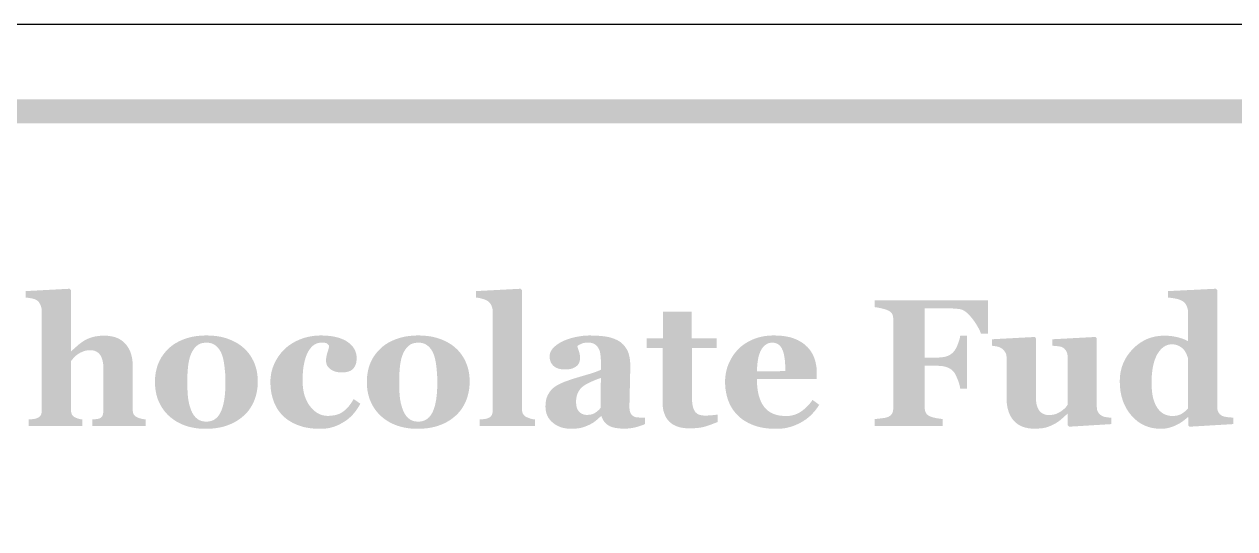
# Model space of a CAD drawing. Header units: millimetres. Extents: x 6 to 297, y 55 to 451.
# Drawn here: x 156.75 to 176.76, y 373.9 to 382.24 of the extents above; entities that cross this region are included whole.
import ezdxf

# ---------------------------------------------------------------- set-up
doc = ezdxf.new("R2010")
doc.units = ezdxf.units.MM
doc.layers.add('CUT', color=1, linetype='Continuous')
doc.layers.add('RASTER', color=7, linetype='Continuous')

msp = doc.modelspace()

# ---------------------------------------------------------------- hatches: boundary and pattern name
at = {"layer": 'RASTER'}
h = msp.add_hatch(color=7, dxfattribs=at)
h.paths.add_polyline_path([(141.2, 378.8), (141.234, 379.316), (141.337, 379.763), (141.509, 380.141), (141.75, 380.45), (142.059, 380.691), (142.438, 380.862), (142.884, 380.966), (143.4, 381), (200.6, 381), (201.116, 380.966), (201.563, 380.862), (201.941, 380.691), (202.25, 380.45), (202.491, 380.141), (202.663, 379.763), (202.766, 379.316), (202.8, 378.8), (202.8, 365.6), (202.766, 365.084), (202.663, 364.638), (202.491, 364.259), (202.25, 363.95), (201.941, 363.709), (201.563, 363.538), (201.116, 363.434), (200.6, 363.4), (143.4, 363.4), (142.884, 363.434), (142.438, 363.538), (142.059, 363.709), (141.75, 363.95), (141.509, 364.259), (141.337, 364.638), (141.234, 365.084), (141.2, 365.6)])
h.paths.add_polyline_path([(141.6, 378.8), (141.6, 365.6), (141.628, 365.178), (141.712, 364.813), (141.853, 364.503), (142.05, 364.25), (142.303, 364.053), (142.613, 363.912), (142.978, 363.828), (143.4, 363.8), (200.6, 363.8), (201.022, 363.828), (201.388, 363.912), (201.697, 364.053), (201.95, 364.25), (202.147, 364.503), (202.288, 364.813), (202.372, 365.178), (202.4, 365.6), (202.4, 378.8), (202.372, 379.222), (202.288, 379.588), (202.147, 379.897), (201.95, 380.15), (201.697, 380.347), (201.388, 380.488), (201.022, 380.572), (200.6, 380.6), (143.4, 380.6), (142.978, 380.572), (142.613, 380.488), (142.303, 380.347), (142.05, 380.15), (141.853, 379.897), (141.712, 379.588), (141.628, 379.222), (141.6, 378.8)], flags=0)
for points in [[(158.76, 375.6), (157.878, 375.6), (157.878, 375.707), (157.886, 375.708), (157.893, 375.708), (157.902, 375.709), (157.91, 375.71), (157.919, 375.711), (157.928, 375.712), (157.937, 375.713), (157.947, 375.714), (157.957, 375.715), (157.966, 375.717), (157.974, 375.718), (157.981, 375.72), (157.988, 375.722), (157.995, 375.724), (158.001, 375.726), (158.006, 375.729), (158.013, 375.733), (158.02, 375.738), (158.026, 375.743), (158.032, 375.749), (158.037, 375.755), (158.041, 375.761), (158.045, 375.768), (158.049, 375.776), (158.052, 375.784), (158.054, 375.793), (158.056, 375.803), (158.058, 375.814), (158.06, 375.826), (158.061, 375.838), (158.061, 375.852), (158.061, 375.867), (158.061, 376.552), (158.06, 376.589), (158.058, 376.623), (158.053, 376.655), (158.047, 376.684), (158.039, 376.711), (158.03, 376.736), (158.018, 376.758), (158.005, 376.778), (157.99, 376.795), (157.974, 376.81), (157.956, 376.823), (157.937, 376.834), (157.916, 376.842), (157.894, 376.848), (157.87, 376.851), (157.844, 376.852), (157.83, 376.852), (157.816, 376.851), (157.802, 376.85), (157.788, 376.848), (157.774, 376.846), (157.761, 376.843), (157.748, 376.839), (157.735, 376.835), (157.723, 376.83), (157.71, 376.825), (157.698, 376.819), (157.685, 376.813), (157.673, 376.807), (157.661, 376.799), (157.649, 376.792), (157.636, 376.784), (157.626, 376.776), (157.616, 376.769), (157.607, 376.761), (157.598, 376.754), (157.59, 376.746), (157.582, 376.739), (157.575, 376.731), (157.568, 376.724), (157.562, 376.716), (157.556, 376.709), (157.55, 376.701), (157.545, 376.695), (157.539, 376.688), (157.534, 376.682), (157.53, 376.675), (157.525, 376.669), (157.525, 375.883), (157.525, 375.87), (157.526, 375.857), (157.527, 375.845), (157.528, 375.834), (157.53, 375.824), (157.533, 375.814), (157.535, 375.805), (157.538, 375.797), (157.542, 375.789), (157.546, 375.782), (157.552, 375.775), (157.557, 375.768), (157.564, 375.762), (157.571, 375.756), (157.579, 375.75), (157.588, 375.745), (157.594, 375.742), (157.6, 375.739), (157.607, 375.736), (157.614, 375.733), (157.621, 375.73), (157.629, 375.727), (157.637, 375.724), (157.646, 375.722), (157.655, 375.719), (157.664, 375.717), (157.673, 375.715), (157.681, 375.713), (157.69, 375.711), (157.699, 375.709), (157.707, 375.708), (157.716, 375.707), (157.716, 375.6), (156.825, 375.6), (156.825, 375.707), (156.834, 375.708), (156.844, 375.708), (156.853, 375.709), (156.862, 375.71), (156.872, 375.711), (156.881, 375.712), (156.89, 375.713), (156.899, 375.714), (156.908, 375.715), (156.916, 375.717), (156.925, 375.718), (156.933, 375.72), (156.941, 375.722), (156.948, 375.724), (156.956, 375.726), (156.963, 375.729), (156.974, 375.734), (156.984, 375.739), (156.994, 375.744), (157.002, 375.75), (157.01, 375.757), (157.016, 375.764), (157.022, 375.771), (157.026, 375.779), (157.03, 375.788), (157.034, 375.797), (157.037, 375.807), (157.039, 375.818), (157.041, 375.829), (157.042, 375.841), (157.043, 375.853), (157.043, 375.867), (157.043, 377.5), (157.043, 377.512), (157.042, 377.524), (157.04, 377.536), (157.038, 377.548), (157.035, 377.561), (157.031, 377.574), (157.026, 377.586), (157.021, 377.6), (157.015, 377.612), (157.009, 377.624), (157.002, 377.635), (156.995, 377.646), (156.987, 377.655), (156.978, 377.664), (156.969, 377.672), (156.96, 377.679), (156.952, 377.683), (156.943, 377.688), (156.934, 377.692), (156.924, 377.696), (156.913, 377.699), (156.901, 377.703), (156.888, 377.706), (156.875, 377.709), (156.861, 377.711), (156.848, 377.714), (156.835, 377.716), (156.822, 377.718), (156.81, 377.719), (156.798, 377.721), (156.786, 377.722), (156.775, 377.723), (156.775, 377.829), (157.503, 377.868), (157.525, 377.844), (157.525, 376.836), (157.531, 376.836), (157.545, 376.849), (157.558, 376.861), (157.571, 376.872), (157.584, 376.884), (157.596, 376.895), (157.608, 376.906), (157.62, 376.916), (157.631, 376.926), (157.643, 376.936), (157.655, 376.947), (157.668, 376.957), (157.681, 376.967), (157.695, 376.977), (157.709, 376.987), (157.725, 376.997), (157.74, 377.008), (157.755, 377.016), (157.77, 377.025), (157.786, 377.033), (157.803, 377.04), (157.821, 377.048), (157.84, 377.055), (157.861, 377.061), (157.882, 377.068), (157.904, 377.074), (157.926, 377.079), (157.949, 377.083), (157.972, 377.086), (157.996, 377.089), (158.02, 377.091), (158.045, 377.092), (158.07, 377.093), (158.128, 377.091), (158.181, 377.084), (158.231, 377.074), (158.278, 377.059), (158.321, 377.039), (158.36, 377.016), (158.395, 376.988), (158.427, 376.956), (158.455, 376.921), (158.479, 376.883), (158.5, 376.842), (158.516, 376.799), (158.529, 376.752), (158.539, 376.703), (158.544, 376.652), (158.546, 376.598), (158.546, 375.88), (158.546, 375.867), (158.547, 375.854), (158.548, 375.842), (158.55, 375.831), (158.552, 375.821), (158.555, 375.811), (158.558, 375.802), (158.562, 375.793), (158.567, 375.786), (158.572, 375.778), (158.578, 375.771), (158.585, 375.764), (158.593, 375.758), (158.602, 375.752), (158.612, 375.747), (158.622, 375.742), (158.629, 375.739), (158.636, 375.736), (158.643, 375.734), (158.65, 375.731), (158.658, 375.729), (158.665, 375.726), (158.673, 375.724), (158.681, 375.722), (158.689, 375.719), (158.698, 375.717), (158.707, 375.715), (158.717, 375.714), (158.727, 375.712), (158.737, 375.71), (158.749, 375.708), (158.76, 375.707)], [(165.195, 375.6), (164.277, 375.6), (164.277, 375.707), (164.286, 375.708), (164.296, 375.708), (164.305, 375.709), (164.314, 375.71), (164.323, 375.711), (164.333, 375.712), (164.342, 375.713), (164.351, 375.714), (164.359, 375.715), (164.368, 375.717), (164.376, 375.718), (164.384, 375.72), (164.392, 375.722), (164.4, 375.724), (164.407, 375.726), (164.414, 375.729), (164.426, 375.734), (164.436, 375.739), (164.445, 375.744), (164.454, 375.75), (164.461, 375.757), (164.468, 375.764), (164.473, 375.771), (164.478, 375.779), (164.482, 375.788), (164.485, 375.797), (164.488, 375.807), (164.491, 375.818), (164.493, 375.829), (164.494, 375.841), (164.495, 375.853), (164.495, 375.867), (164.495, 377.49), (164.495, 377.503), (164.493, 377.517), (164.492, 377.53), (164.489, 377.543), (164.486, 377.556), (164.482, 377.569), (164.477, 377.581), (164.472, 377.593), (164.466, 377.604), (164.46, 377.615), (164.453, 377.625), (164.446, 377.635), (164.438, 377.644), (164.429, 377.652), (164.421, 377.659), (164.411, 377.665), (164.404, 377.67), (164.395, 377.675), (164.385, 377.68), (164.375, 377.684), (164.363, 377.689), (164.351, 377.693), (164.337, 377.698), (164.323, 377.702), (164.308, 377.706), (164.294, 377.71), (164.28, 377.713), (164.267, 377.716), (164.254, 377.718), (164.242, 377.72), (164.23, 377.722), (164.218, 377.723), (164.218, 377.829), (164.955, 377.868), (164.977, 377.844), (164.977, 375.886), (164.977, 375.872), (164.978, 375.86), (164.979, 375.848), (164.982, 375.837), (164.984, 375.826), (164.988, 375.816), (164.991, 375.806), (164.996, 375.798), (165.001, 375.79), (165.007, 375.782), (165.013, 375.775), (165.021, 375.768), (165.029, 375.761), (165.038, 375.755), (165.047, 375.75), (165.057, 375.745), (165.065, 375.742), (165.072, 375.739), (165.08, 375.736), (165.087, 375.733), (165.095, 375.73), (165.103, 375.727), (165.111, 375.724), (165.119, 375.722), (165.127, 375.719), (165.136, 375.717), (165.145, 375.715), (165.154, 375.713), (165.164, 375.711), (165.174, 375.709), (165.184, 375.708), (165.195, 375.707)], [(172.676, 377.123), (172.563, 377.123), (172.552, 377.154), (172.538, 377.185), (172.522, 377.217), (172.504, 377.249), (172.485, 377.281), (172.463, 377.314), (172.439, 377.348), (172.413, 377.382), (172.386, 377.414), (172.36, 377.443), (172.334, 377.467), (172.308, 377.488), (172.283, 377.505), (172.258, 377.518), (172.233, 377.527), (172.209, 377.532), (172.197, 377.534), (172.185, 377.535), (172.172, 377.536), (172.157, 377.538), (172.142, 377.539), (172.126, 377.54), (172.109, 377.541), (172.092, 377.542), (172.073, 377.543), (172.056, 377.544), (172.038, 377.545), (172.021, 377.546), (172.005, 377.546), (171.988, 377.547), (171.972, 377.547), (171.957, 377.547), (171.633, 377.547), (171.633, 376.731), (171.84, 376.731), (171.861, 376.731), (171.882, 376.732), (171.902, 376.734), (171.922, 376.736), (171.94, 376.739), (171.958, 376.742), (171.975, 376.746), (171.992, 376.751), (172.008, 376.756), (172.023, 376.762), (172.038, 376.77), (172.053, 376.778), (172.067, 376.788), (172.08, 376.798), (172.094, 376.809), (172.106, 376.822), (172.115, 376.832), (172.124, 376.843), (172.133, 376.856), (172.142, 376.871), (172.151, 376.887), (172.16, 376.904), (172.169, 376.923), (172.177, 376.944), (172.185, 376.965), (172.193, 376.985), (172.199, 377.005), (172.205, 377.024), (172.21, 377.042), (172.214, 377.059), (172.217, 377.075), (172.219, 377.091), (172.33, 377.091), (172.33, 376.217), (172.219, 376.217), (172.217, 376.234), (172.214, 376.251), (172.21, 376.27), (172.205, 376.29), (172.199, 376.31), (172.191, 376.332), (172.183, 376.354), (172.174, 376.377), (172.164, 376.4), (172.155, 376.42), (172.146, 376.439), (172.137, 376.456), (172.129, 376.47), (172.121, 376.483), (172.113, 376.494), (172.106, 376.502), (172.095, 376.514), (172.083, 376.524), (172.071, 376.534), (172.058, 376.543), (172.044, 376.551), (172.029, 376.559), (172.014, 376.566), (171.998, 376.572), (171.981, 376.577), (171.963, 376.582), (171.945, 376.586), (171.925, 376.589), (171.905, 376.591), (171.884, 376.593), (171.862, 376.594), (171.84, 376.595), (171.633, 376.595), (171.633, 375.906), (171.633, 375.893), (171.634, 375.881), (171.636, 375.869), (171.638, 375.857), (171.641, 375.846), (171.644, 375.836), (171.648, 375.826), (171.653, 375.816), (171.658, 375.807), (171.665, 375.798), (171.673, 375.79), (171.682, 375.782), (171.692, 375.775), (171.703, 375.768), (171.715, 375.761), (171.728, 375.755), (171.737, 375.752), (171.746, 375.749), (171.756, 375.746), (171.767, 375.743), (171.778, 375.74), (171.79, 375.737), (171.803, 375.734), (171.817, 375.731), (171.831, 375.728), (171.845, 375.726), (171.859, 375.724), (171.873, 375.721), (171.887, 375.719), (171.901, 375.718), (171.915, 375.716), (171.929, 375.714), (171.929, 375.6), (170.808, 375.6), (170.808, 375.714), (170.819, 375.715), (170.831, 375.717), (170.844, 375.718), (170.858, 375.72), (170.872, 375.721), (170.888, 375.723), (170.904, 375.725), (170.921, 375.727), (170.938, 375.729), (170.954, 375.731), (170.968, 375.733), (170.981, 375.736), (170.992, 375.738), (171.003, 375.741), (171.012, 375.744), (171.019, 375.746), (171.032, 375.752), (171.044, 375.758), (171.054, 375.764), (171.064, 375.771), (171.073, 375.778), (171.08, 375.786), (171.087, 375.795), (171.093, 375.804), (171.097, 375.813), (171.102, 375.823), (171.105, 375.834), (171.108, 375.845), (171.11, 375.857), (171.112, 375.87), (171.113, 375.883), (171.113, 375.897), (171.113, 377.364), (171.113, 377.376), (171.112, 377.388), (171.11, 377.399), (171.108, 377.41), (171.106, 377.421), (171.103, 377.431), (171.099, 377.441), (171.095, 377.451), (171.09, 377.46), (171.083, 377.469), (171.076, 377.477), (171.067, 377.485), (171.057, 377.493), (171.045, 377.5), (171.033, 377.507), (171.019, 377.513), (171.009, 377.517), (170.997, 377.522), (170.985, 377.526), (170.972, 377.53), (170.958, 377.534), (170.943, 377.538), (170.927, 377.542), (170.911, 377.545), (170.895, 377.549), (170.879, 377.552), (170.865, 377.555), (170.852, 377.557), (170.839, 377.56), (170.828, 377.562), (170.818, 377.563), (170.808, 377.564), (170.808, 377.679), (172.676, 377.679)], [(168.213, 375.667), (168.189, 375.657), (168.165, 375.647), (168.14, 375.638), (168.116, 375.628), (168.09, 375.619), (168.065, 375.61), (168.038, 375.602), (168.012, 375.593), (167.984, 375.586), (167.956, 375.579), (167.925, 375.573), (167.893, 375.569), (167.86, 375.565), (167.825, 375.563), (167.789, 375.561), (167.751, 375.56), (167.696, 375.562), (167.644, 375.567), (167.596, 375.576), (167.552, 375.588), (167.512, 375.604), (167.475, 375.623), (167.442, 375.646), (167.412, 375.672), (167.386, 375.701), (167.364, 375.733), (167.345, 375.769), (167.329, 375.807), (167.317, 375.848), (167.308, 375.892), (167.303, 375.94), (167.302, 375.99), (167.302, 376.889), (167.038, 376.889), (167.038, 377.047), (167.307, 377.047), (167.307, 377.491), (167.783, 377.491), (167.783, 377.047), (168.194, 377.047), (168.194, 376.889), (167.786, 376.889), (167.786, 376.086), (167.787, 376.045), (167.789, 376.007), (167.793, 375.972), (167.798, 375.94), (167.805, 375.911), (167.813, 375.885), (167.823, 375.863), (167.834, 375.843), (167.847, 375.826), (167.863, 375.812), (167.88, 375.799), (167.9, 375.789), (167.923, 375.781), (167.948, 375.776), (167.975, 375.773), (168.005, 375.771), (168.015, 375.771), (168.026, 375.772), (168.039, 375.772), (168.052, 375.773), (168.066, 375.774), (168.081, 375.775), (168.097, 375.776), (168.115, 375.777), (168.131, 375.779), (168.147, 375.78), (168.161, 375.782), (168.174, 375.783), (168.186, 375.785), (168.196, 375.787), (168.205, 375.789), (168.213, 375.79)], [(161.638, 375.553), (161.588, 375.554), (161.54, 375.557), (161.492, 375.561), (161.447, 375.568), (161.403, 375.576), (161.36, 375.586), (161.319, 375.599), (161.279, 375.612), (161.241, 375.628), (161.204, 375.645), (161.17, 375.663), (161.137, 375.683), (161.105, 375.703), (161.076, 375.726), (161.048, 375.749), (161.022, 375.774), (160.997, 375.801), (160.974, 375.829), (160.953, 375.858), (160.933, 375.888), (160.915, 375.919), (160.899, 375.952), (160.884, 375.985), (160.871, 376.02), (160.859, 376.056), (160.849, 376.093), (160.84, 376.13), (160.833, 376.169), (160.828, 376.208), (160.824, 376.248), (160.822, 376.288), (160.821, 376.329), (160.822, 376.367), (160.825, 376.405), (160.83, 376.442), (160.836, 376.478), (160.845, 376.514), (160.855, 376.55), (160.868, 376.585), (160.882, 376.62), (160.898, 376.653), (160.915, 376.686), (160.934, 376.718), (160.953, 376.749), (160.975, 376.778), (160.997, 376.807), (161.021, 376.835), (161.047, 376.861), (161.074, 376.887), (161.103, 376.912), (161.134, 376.935), (161.167, 376.957), (161.201, 376.978), (161.236, 376.997), (161.274, 377.015), (161.313, 377.032), (161.353, 377.047), (161.394, 377.06), (161.436, 377.071), (161.48, 377.08), (161.524, 377.087), (161.569, 377.092), (161.616, 377.095), (161.663, 377.096), (161.729, 377.094), (161.791, 377.089), (161.85, 377.081), (161.905, 377.07), (161.956, 377.056), (162.004, 377.038), (162.049, 377.018), (162.09, 376.994), (162.126, 376.967), (162.158, 376.938), (162.185, 376.907), (162.207, 376.874), (162.224, 376.839), (162.237, 376.801), (162.244, 376.761), (162.246, 376.719), (162.245, 376.693), (162.243, 376.669), (162.239, 376.646), (162.232, 376.624), (162.225, 376.603), (162.215, 376.584), (162.204, 376.566), (162.191, 376.549), (162.175, 376.534), (162.158, 376.521), (162.138, 376.51), (162.115, 376.501), (162.09, 376.494), (162.062, 376.489), (162.032, 376.486), (161.999, 376.485), (161.972, 376.486), (161.946, 376.488), (161.921, 376.492), (161.898, 376.498), (161.875, 376.505), (161.854, 376.514), (161.834, 376.525), (161.815, 376.538), (161.798, 376.551), (161.783, 376.566), (161.77, 376.582), (161.759, 376.598), (161.751, 376.616), (161.746, 376.635), (161.742, 376.654), (161.741, 376.675), (161.741, 376.693), (161.742, 376.711), (161.744, 376.729), (161.747, 376.747), (161.75, 376.764), (161.754, 376.782), (161.759, 376.8), (161.764, 376.817), (161.77, 376.834), (161.775, 376.85), (161.779, 376.865), (161.783, 376.879), (161.786, 376.892), (161.789, 376.904), (161.791, 376.915), (161.792, 376.924), (161.788, 376.931), (161.784, 376.937), (161.779, 376.942), (161.774, 376.947), (161.769, 376.952), (161.763, 376.957), (161.757, 376.961), (161.751, 376.965), (161.745, 376.968), (161.737, 376.971), (161.729, 376.973), (161.719, 376.975), (161.709, 376.976), (161.698, 376.978), (161.686, 376.978), (161.674, 376.978), (161.657, 376.978), (161.641, 376.976), (161.626, 376.974), (161.611, 376.971), (161.596, 376.966), (161.581, 376.961), (161.567, 376.955), (161.553, 376.948), (161.54, 376.939), (161.527, 376.929), (161.514, 376.918), (161.501, 376.905), (161.489, 376.891), (161.476, 376.875), (161.464, 376.858), (161.452, 376.839), (161.441, 376.82), (161.431, 376.8), (161.421, 376.777), (161.412, 376.754), (161.403, 376.728), (161.395, 376.701), (161.387, 376.673), (161.38, 376.643), (161.374, 376.611), (161.368, 376.578), (161.363, 376.544), (161.36, 376.507), (161.357, 376.47), (161.354, 376.43), (161.353, 376.39), (161.353, 376.347), (161.355, 376.283), (161.36, 376.223), (161.37, 376.166), (161.383, 376.112), (161.401, 376.061), (161.422, 376.013), (161.446, 375.968), (161.475, 375.927), (161.506, 375.889), (161.539, 375.857), (161.574, 375.829), (161.609, 375.807), (161.647, 375.789), (161.685, 375.777), (161.726, 375.769), (161.767, 375.767), (161.807, 375.768), (161.844, 375.772), (161.88, 375.777), (161.913, 375.785), (161.945, 375.795), (161.974, 375.808), (162.001, 375.823), (162.026, 375.84), (162.05, 375.859), (162.073, 375.88), (162.095, 375.902), (162.117, 375.927), (162.138, 375.954), (162.158, 375.982), (162.178, 376.013), (162.197, 376.045), (162.306, 375.969), (162.295, 375.947), (162.283, 375.925), (162.27, 375.904), (162.257, 375.884), (162.243, 375.863), (162.228, 375.844), (162.213, 375.825), (162.198, 375.806), (162.182, 375.788), (162.165, 375.77), (162.147, 375.753), (162.129, 375.736), (162.11, 375.72), (162.09, 375.704), (162.069, 375.689), (162.047, 375.675), (162.024, 375.66), (162.001, 375.647), (161.977, 375.634), (161.954, 375.622), (161.931, 375.611), (161.907, 375.601), (161.883, 375.592), (161.86, 375.584), (161.835, 375.577), (161.81, 375.57), (161.784, 375.565), (161.757, 375.561), (161.729, 375.557), (161.699, 375.555), (161.669, 375.554), (161.638, 375.553)], [(174.718, 375.631), (174.019, 375.588), (173.997, 375.609), (173.997, 375.801), (173.989, 375.801), (173.976, 375.789), (173.964, 375.778), (173.951, 375.767), (173.939, 375.756), (173.927, 375.745), (173.915, 375.734), (173.903, 375.723), (173.891, 375.712), (173.879, 375.701), (173.866, 375.691), (173.853, 375.681), (173.839, 375.671), (173.824, 375.661), (173.809, 375.652), (173.794, 375.643), (173.778, 375.634), (173.759, 375.624), (173.741, 375.615), (173.723, 375.607), (173.705, 375.599), (173.687, 375.592), (173.67, 375.586), (173.653, 375.58), (173.636, 375.575), (173.619, 375.571), (173.599, 375.567), (173.578, 375.563), (173.554, 375.561), (173.529, 375.559), (173.502, 375.557), (173.473, 375.556), (173.442, 375.556), (173.388, 375.558), (173.338, 375.564), (173.291, 375.575), (173.247, 375.589), (173.206, 375.608), (173.168, 375.631), (173.134, 375.658), (173.103, 375.689), (173.075, 375.724), (173.051, 375.763), (173.031, 375.805), (173.015, 375.85), (173.002, 375.899), (172.992, 375.951), (172.987, 376.007), (172.985, 376.066), (172.985, 376.725), (172.985, 376.739), (172.984, 376.752), (172.982, 376.765), (172.98, 376.777), (172.977, 376.788), (172.973, 376.799), (172.968, 376.809), (172.963, 376.818), (172.957, 376.827), (172.951, 376.835), (172.945, 376.844), (172.938, 376.852), (172.93, 376.86), (172.922, 376.867), (172.913, 376.875), (172.905, 376.882), (172.897, 376.887), (172.889, 376.892), (172.88, 376.896), (172.871, 376.901), (172.861, 376.904), (172.851, 376.908), (172.84, 376.911), (172.828, 376.913), (172.817, 376.916), (172.805, 376.918), (172.794, 376.919), (172.784, 376.921), (172.773, 376.923), (172.763, 376.924), (172.753, 376.925), (172.743, 376.926), (172.743, 377.033), (173.454, 377.071), (173.47, 377.049), (173.47, 376.075), (173.471, 376.038), (173.474, 376.004), (173.478, 375.973), (173.484, 375.944), (173.493, 375.917), (173.503, 375.893), (173.514, 375.871), (173.528, 375.852), (173.543, 375.835), (173.559, 375.821), (173.577, 375.808), (173.596, 375.798), (173.617, 375.79), (173.639, 375.785), (173.662, 375.781), (173.687, 375.78), (173.712, 375.781), (173.737, 375.784), (173.762, 375.788), (173.785, 375.794), (173.808, 375.801), (173.831, 375.811), (173.853, 375.822), (173.874, 375.834), (173.894, 375.848), (173.912, 375.862), (173.929, 375.876), (173.945, 375.89), (173.96, 375.905), (173.973, 375.92), (173.984, 375.935), (173.994, 375.95), (173.994, 376.74), (173.994, 376.752), (173.993, 376.764), (173.992, 376.776), (173.99, 376.787), (173.987, 376.798), (173.984, 376.809), (173.98, 376.819), (173.975, 376.829), (173.97, 376.839), (173.965, 376.848), (173.959, 376.857), (173.952, 376.865), (173.945, 376.873), (173.937, 376.88), (173.929, 376.887), (173.92, 376.893), (173.913, 376.898), (173.905, 376.902), (173.897, 376.905), (173.888, 376.908), (173.878, 376.911), (173.867, 376.913), (173.856, 376.915), (173.844, 376.917), (173.832, 376.918), (173.82, 376.92), (173.807, 376.921), (173.795, 376.922), (173.782, 376.923), (173.769, 376.924), (173.757, 376.925), (173.744, 376.926), (173.744, 377.033), (174.454, 377.071), (174.476, 377.049), (174.476, 375.918), (174.477, 375.905), (174.478, 375.893), (174.479, 375.882), (174.481, 375.87), (174.484, 375.86), (174.488, 375.85), (174.492, 375.84), (174.497, 375.831), (174.502, 375.822), (174.508, 375.813), (174.515, 375.805), (174.522, 375.798), (174.53, 375.79), (174.538, 375.783), (174.547, 375.776), (174.557, 375.77), (174.564, 375.766), (174.572, 375.762), (174.58, 375.758), (174.589, 375.755), (174.598, 375.752), (174.608, 375.75), (174.618, 375.748), (174.629, 375.746), (174.641, 375.744), (174.652, 375.743), (174.663, 375.742), (174.674, 375.74), (174.685, 375.74), (174.696, 375.739), (174.707, 375.738), (174.718, 375.738)]]:
    msp.add_hatch(color=7, dxfattribs=at).paths.add_polyline_path(points)
h = msp.add_hatch(color=7, dxfattribs=at)
h.paths.add_polyline_path([(176.731, 375.631), (176.009, 375.588), (175.987, 375.609), (175.987, 375.744), (175.976, 375.746), (175.958, 375.727), (175.937, 375.709), (175.915, 375.691), (175.892, 375.674), (175.867, 375.657), (175.84, 375.641), (175.812, 375.626), (175.782, 375.611), (175.752, 375.597), (175.721, 375.586), (175.69, 375.576), (175.659, 375.568), (175.628, 375.561), (175.598, 375.557), (175.566, 375.554), (175.535, 375.553), (175.463, 375.557), (175.394, 375.567), (175.328, 375.584), (175.266, 375.608), (175.206, 375.639), (175.15, 375.677), (175.097, 375.721), (175.048, 375.773), (175.003, 375.83), (174.964, 375.891), (174.931, 375.956), (174.904, 376.025), (174.883, 376.098), (174.868, 376.175), (174.859, 376.256), (174.856, 376.341), (174.859, 376.417), (174.869, 376.49), (174.886, 376.561), (174.909, 376.628), (174.94, 376.693), (174.976, 376.755), (175.02, 376.815), (175.07, 376.871), (175.125, 376.923), (175.183, 376.968), (175.244, 377.006), (175.307, 377.037), (175.374, 377.062), (175.443, 377.079), (175.515, 377.089), (175.59, 377.093), (175.619, 377.092), (175.649, 377.091), (175.678, 377.089), (175.706, 377.086), (175.734, 377.082), (175.762, 377.077), (175.789, 377.072), (175.815, 377.066), (175.841, 377.059), (175.865, 377.051), (175.888, 377.044), (175.91, 377.036), (175.93, 377.028), (175.949, 377.02), (175.967, 377.011), (175.984, 377.002), (175.984, 377.481), (175.983, 377.494), (175.982, 377.508), (175.981, 377.521), (175.978, 377.533), (175.975, 377.546), (175.971, 377.558), (175.967, 377.571), (175.962, 377.583), (175.956, 377.594), (175.95, 377.605), (175.943, 377.615), (175.936, 377.625), (175.928, 377.634), (175.92, 377.642), (175.912, 377.65), (175.903, 377.657), (175.891, 377.664), (175.879, 377.672), (175.866, 377.678), (175.852, 377.684), (175.837, 377.69), (175.822, 377.695), (175.806, 377.699), (175.79, 377.703), (175.773, 377.706), (175.755, 377.709), (175.738, 377.712), (175.721, 377.715), (175.704, 377.717), (175.687, 377.719), (175.67, 377.721), (175.653, 377.723), (175.653, 377.829), (176.444, 377.868), (176.466, 377.844), (176.466, 375.924), (176.466, 375.91), (176.467, 375.897), (176.468, 375.884), (176.47, 375.872), (176.473, 375.861), (176.476, 375.85), (176.48, 375.84), (176.484, 375.83), (176.489, 375.821), (176.494, 375.812), (176.501, 375.804), (176.508, 375.796), (176.516, 375.789), (176.524, 375.782), (176.533, 375.776), (176.543, 375.77), (176.551, 375.766), (176.56, 375.762), (176.57, 375.759), (176.581, 375.756), (176.593, 375.753), (176.605, 375.751), (176.619, 375.748), (176.633, 375.746), (176.648, 375.745), (176.662, 375.743), (176.675, 375.742), (176.687, 375.741), (176.699, 375.74), (176.71, 375.739), (176.721, 375.738), (176.731, 375.738)])
h.paths.add_polyline_path([(175.984, 375.892), (175.984, 376.719), (175.981, 376.728), (175.978, 376.736), (175.975, 376.745), (175.971, 376.755), (175.968, 376.764), (175.964, 376.774), (175.96, 376.784), (175.955, 376.794), (175.95, 376.804), (175.945, 376.814), (175.939, 376.824), (175.933, 376.834), (175.927, 376.843), (175.92, 376.853), (175.912, 376.862), (175.905, 376.871), (175.897, 376.879), (175.889, 376.886), (175.88, 376.894), (175.87, 376.9), (175.86, 376.907), (175.849, 376.914), (175.838, 376.92), (175.826, 376.926), (175.814, 376.931), (175.801, 376.936), (175.788, 376.94), (175.774, 376.943), (175.76, 376.946), (175.746, 376.948), (175.731, 376.949), (175.716, 376.949), (175.68, 376.947), (175.646, 376.939), (175.613, 376.926), (175.582, 376.908), (175.553, 376.884), (175.526, 376.856), (175.5, 376.822), (175.475, 376.784), (175.453, 376.74), (175.434, 376.692), (175.418, 376.64), (175.405, 376.584), (175.395, 376.523), (175.387, 376.459), (175.383, 376.39), (175.382, 376.316), (175.382, 376.287), (175.383, 376.258), (175.384, 376.231), (175.386, 376.204), (175.388, 376.177), (175.391, 376.152), (175.394, 376.127), (175.398, 376.103), (175.403, 376.08), (175.408, 376.057), (175.415, 376.035), (175.422, 376.013), (175.43, 375.992), (175.438, 375.971), (175.448, 375.951), (175.458, 375.931), (175.469, 375.912), (175.481, 375.894), (175.493, 375.878), (175.506, 375.862), (175.52, 375.847), (175.535, 375.834), (175.551, 375.821), (175.567, 375.809), (175.584, 375.799), (175.602, 375.79), (175.621, 375.783), (175.64, 375.777), (175.661, 375.772), (175.682, 375.768), (175.704, 375.766), (175.727, 375.766), (175.749, 375.766), (175.77, 375.768), (175.79, 375.77), (175.809, 375.774), (175.827, 375.779), (175.844, 375.785), (175.86, 375.792), (175.875, 375.8), (175.89, 375.809), (175.904, 375.819), (175.918, 375.829), (175.932, 375.84), (175.945, 375.852), (175.958, 375.864), (175.971, 375.878), (175.984, 375.892)], flags=0)
h = msp.add_hatch(color=7, dxfattribs=at)
h.paths.add_polyline_path([(160.39, 376.88), (160.417, 376.854), (160.441, 376.827), (160.464, 376.799), (160.486, 376.769), (160.506, 376.738), (160.524, 376.706), (160.541, 376.673), (160.556, 376.639), (160.569, 376.603), (160.581, 376.567), (160.591, 376.53), (160.599, 376.492), (160.605, 376.454), (160.609, 376.414), (160.612, 376.375), (160.613, 376.334), (160.612, 376.294), (160.61, 376.254), (160.605, 376.215), (160.599, 376.176), (160.591, 376.138), (160.581, 376.1), (160.57, 376.063), (160.557, 376.027), (160.542, 375.992), (160.525, 375.957), (160.507, 375.925), (160.487, 375.893), (160.466, 375.863), (160.443, 375.834), (160.418, 375.806), (160.392, 375.78), (160.362, 375.754), (160.331, 375.728), (160.299, 375.705), (160.265, 375.683), (160.23, 375.663), (160.193, 375.644), (160.155, 375.627), (160.116, 375.612), (160.075, 375.598), (160.033, 375.586), (159.989, 375.576), (159.944, 375.568), (159.897, 375.561), (159.849, 375.557), (159.8, 375.554), (159.749, 375.553), (159.705, 375.554), (159.661, 375.556), (159.619, 375.56), (159.577, 375.566), (159.537, 375.573), (159.497, 375.582), (159.458, 375.592), (159.42, 375.604), (159.383, 375.618), (159.347, 375.633), (159.312, 375.65), (159.278, 375.668), (159.246, 375.689), (159.214, 375.71), (159.184, 375.733), (159.154, 375.758), (159.127, 375.783), (159.101, 375.81), (159.077, 375.838), (159.054, 375.868), (159.033, 375.899), (159.013, 375.931), (158.995, 375.965), (158.978, 376.001), (158.963, 376.037), (158.95, 376.075), (158.939, 376.114), (158.93, 376.154), (158.923, 376.194), (158.918, 376.236), (158.915, 376.279), (158.914, 376.324), (158.915, 376.367), (158.917, 376.409), (158.922, 376.45), (158.928, 376.49), (158.936, 376.528), (158.946, 376.565), (158.957, 376.602), (158.97, 376.636), (158.985, 376.67), (159.002, 376.703), (159.02, 376.735), (159.041, 376.766), (159.063, 376.796), (159.087, 376.825), (159.112, 376.853), (159.139, 376.88), (159.167, 376.905), (159.197, 376.929), (159.228, 376.951), (159.26, 376.971), (159.295, 376.99), (159.33, 377.008), (159.368, 377.024), (159.407, 377.039), (159.447, 377.052), (159.489, 377.064), (159.531, 377.074), (159.575, 377.082), (159.62, 377.088), (159.666, 377.092), (159.713, 377.095), (159.762, 377.096), (159.812, 377.095), (159.861, 377.092), (159.909, 377.088), (159.955, 377.082), (159.999, 377.074), (160.042, 377.064), (160.083, 377.052), (160.123, 377.039), (160.161, 377.024), (160.198, 377.008), (160.234, 376.99), (160.268, 376.971), (160.301, 376.951), (160.332, 376.929), (160.362, 376.905), (160.39, 376.88)])
h.paths.add_polyline_path([(160.015, 375.865), (160.023, 375.886), (160.03, 375.908), (160.037, 375.932), (160.043, 375.956), (160.049, 375.981), (160.054, 376.008), (160.059, 376.036), (160.063, 376.064), (160.067, 376.094), (160.07, 376.125), (160.072, 376.158), (160.075, 376.191), (160.076, 376.226), (160.077, 376.262), (160.078, 376.299), (160.078, 376.337), (160.078, 376.363), (160.077, 376.39), (160.076, 376.418), (160.075, 376.447), (160.073, 376.476), (160.07, 376.507), (160.067, 376.539), (160.064, 376.571), (160.06, 376.603), (160.055, 376.634), (160.051, 376.662), (160.045, 376.689), (160.04, 376.714), (160.034, 376.738), (160.027, 376.759), (160.02, 376.779), (160.011, 376.802), (160.001, 376.823), (159.99, 376.843), (159.978, 376.862), (159.965, 376.879), (159.952, 376.895), (159.938, 376.91), (159.922, 376.924), (159.906, 376.937), (159.889, 376.947), (159.871, 376.956), (159.852, 376.964), (159.832, 376.97), (159.81, 376.974), (159.788, 376.976), (159.765, 376.977), (159.74, 376.976), (159.715, 376.973), (159.693, 376.969), (159.671, 376.963), (159.651, 376.955), (159.632, 376.945), (159.615, 376.933), (159.599, 376.92), (159.584, 376.905), (159.569, 376.889), (159.556, 376.872), (159.544, 376.854), (159.532, 376.835), (159.521, 376.815), (159.512, 376.794), (159.503, 376.772), (159.495, 376.751), (159.488, 376.728), (159.482, 376.705), (159.477, 376.681), (159.472, 376.656), (159.467, 376.631), (159.463, 376.604), (159.46, 376.576), (159.457, 376.548), (159.455, 376.52), (159.453, 376.491), (159.451, 376.462), (159.45, 376.433), (159.449, 376.403), (159.449, 376.373), (159.448, 376.343), (159.449, 376.304), (159.449, 376.266), (159.45, 376.231), (159.451, 376.197), (159.452, 376.165), (159.454, 376.134), (159.456, 376.105), (159.459, 376.078), (159.462, 376.052), (159.466, 376.026), (159.471, 376), (159.476, 375.973), (159.483, 375.947), (159.491, 375.921), (159.499, 375.894), (159.509, 375.868), (159.517, 375.846), (159.527, 375.825), (159.538, 375.805), (159.55, 375.787), (159.562, 375.769), (159.576, 375.753), (159.59, 375.738), (159.605, 375.725), (159.621, 375.712), (159.639, 375.701), (159.657, 375.692), (159.677, 375.685), (159.697, 375.679), (159.719, 375.675), (159.741, 375.673), (159.765, 375.672), (159.786, 375.673), (159.807, 375.675), (159.827, 375.679), (159.847, 375.684), (159.865, 375.691), (159.883, 375.699), (159.9, 375.709), (159.916, 375.721), (159.931, 375.734), (159.946, 375.748), (159.959, 375.764), (159.972, 375.781), (159.984, 375.8), (159.995, 375.82), (160.006, 375.842), (160.015, 375.865)], flags=0)
h = msp.add_hatch(color=7, dxfattribs=at)
h.paths.add_polyline_path([(163.891, 376.88), (163.918, 376.854), (163.942, 376.827), (163.965, 376.799), (163.987, 376.769), (164.007, 376.738), (164.025, 376.706), (164.042, 376.673), (164.057, 376.639), (164.07, 376.603), (164.082, 376.567), (164.092, 376.53), (164.1, 376.492), (164.106, 376.454), (164.11, 376.414), (164.113, 376.375), (164.114, 376.334), (164.113, 376.294), (164.11, 376.254), (164.106, 376.215), (164.1, 376.176), (164.092, 376.138), (164.082, 376.1), (164.071, 376.063), (164.058, 376.027), (164.043, 375.992), (164.026, 375.957), (164.008, 375.925), (163.988, 375.893), (163.967, 375.863), (163.944, 375.834), (163.919, 375.806), (163.893, 375.78), (163.863, 375.754), (163.832, 375.728), (163.8, 375.705), (163.766, 375.683), (163.731, 375.663), (163.694, 375.644), (163.656, 375.627), (163.617, 375.612), (163.576, 375.598), (163.534, 375.586), (163.49, 375.576), (163.445, 375.568), (163.398, 375.561), (163.35, 375.557), (163.301, 375.554), (163.25, 375.553), (163.206, 375.554), (163.162, 375.556), (163.12, 375.56), (163.078, 375.566), (163.038, 375.573), (162.998, 375.582), (162.959, 375.592), (162.921, 375.604), (162.884, 375.618), (162.848, 375.633), (162.813, 375.65), (162.779, 375.668), (162.747, 375.689), (162.715, 375.71), (162.684, 375.733), (162.655, 375.758), (162.628, 375.783), (162.602, 375.81), (162.578, 375.838), (162.555, 375.868), (162.534, 375.899), (162.514, 375.931), (162.496, 375.965), (162.479, 376.001), (162.464, 376.037), (162.451, 376.075), (162.44, 376.114), (162.431, 376.154), (162.424, 376.194), (162.419, 376.236), (162.416, 376.279), (162.415, 376.324), (162.416, 376.367), (162.418, 376.409), (162.423, 376.45), (162.429, 376.49), (162.437, 376.528), (162.447, 376.565), (162.458, 376.602), (162.471, 376.636), (162.486, 376.67), (162.503, 376.703), (162.521, 376.735), (162.542, 376.766), (162.564, 376.796), (162.588, 376.825), (162.613, 376.853), (162.64, 376.88), (162.668, 376.905), (162.698, 376.929), (162.729, 376.951), (162.761, 376.971), (162.796, 376.99), (162.831, 377.008), (162.869, 377.024), (162.908, 377.039), (162.948, 377.052), (162.99, 377.064), (163.032, 377.074), (163.076, 377.082), (163.121, 377.088), (163.167, 377.092), (163.214, 377.095), (163.263, 377.096), (163.313, 377.095), (163.362, 377.092), (163.41, 377.088), (163.456, 377.082), (163.5, 377.074), (163.543, 377.064), (163.584, 377.052), (163.624, 377.039), (163.662, 377.024), (163.699, 377.008), (163.735, 376.99), (163.769, 376.971), (163.802, 376.951), (163.833, 376.929), (163.863, 376.905), (163.891, 376.88)])
h.paths.add_polyline_path([(163.516, 375.865), (163.524, 375.886), (163.531, 375.908), (163.538, 375.932), (163.544, 375.956), (163.55, 375.981), (163.555, 376.008), (163.56, 376.036), (163.564, 376.064), (163.568, 376.094), (163.571, 376.125), (163.573, 376.158), (163.576, 376.191), (163.577, 376.226), (163.578, 376.262), (163.579, 376.299), (163.579, 376.337), (163.579, 376.363), (163.578, 376.39), (163.577, 376.418), (163.576, 376.447), (163.574, 376.476), (163.571, 376.507), (163.568, 376.539), (163.565, 376.571), (163.561, 376.603), (163.556, 376.634), (163.552, 376.662), (163.546, 376.689), (163.541, 376.714), (163.534, 376.738), (163.528, 376.759), (163.521, 376.779), (163.512, 376.802), (163.501, 376.823), (163.491, 376.843), (163.479, 376.862), (163.466, 376.879), (163.453, 376.895), (163.438, 376.91), (163.423, 376.924), (163.407, 376.937), (163.39, 376.947), (163.372, 376.956), (163.353, 376.964), (163.333, 376.97), (163.311, 376.974), (163.289, 376.976), (163.266, 376.977), (163.241, 376.976), (163.216, 376.973), (163.194, 376.969), (163.172, 376.963), (163.152, 376.955), (163.133, 376.945), (163.116, 376.933), (163.1, 376.92), (163.084, 376.905), (163.07, 376.889), (163.057, 376.872), (163.044, 376.854), (163.033, 376.835), (163.022, 376.815), (163.013, 376.794), (163.004, 376.772), (162.996, 376.751), (162.989, 376.728), (162.983, 376.705), (162.978, 376.681), (162.973, 376.656), (162.968, 376.631), (162.964, 376.604), (162.961, 376.576), (162.958, 376.548), (162.956, 376.52), (162.954, 376.491), (162.952, 376.462), (162.951, 376.433), (162.95, 376.403), (162.95, 376.373), (162.949, 376.343), (162.95, 376.304), (162.95, 376.266), (162.951, 376.231), (162.952, 376.197), (162.953, 376.165), (162.955, 376.134), (162.957, 376.105), (162.96, 376.078), (162.963, 376.052), (162.967, 376.026), (162.972, 376), (162.977, 375.973), (162.984, 375.947), (162.992, 375.921), (163, 375.894), (163.01, 375.868), (163.018, 375.846), (163.028, 375.825), (163.039, 375.805), (163.051, 375.787), (163.063, 375.769), (163.077, 375.753), (163.091, 375.738), (163.106, 375.725), (163.122, 375.712), (163.14, 375.701), (163.158, 375.692), (163.178, 375.685), (163.198, 375.679), (163.22, 375.675), (163.242, 375.673), (163.266, 375.672), (163.287, 375.673), (163.308, 375.675), (163.328, 375.679), (163.348, 375.684), (163.366, 375.691), (163.384, 375.699), (163.401, 375.709), (163.417, 375.721), (163.432, 375.734), (163.447, 375.748), (163.46, 375.764), (163.473, 375.781), (163.485, 375.8), (163.496, 375.82), (163.507, 375.842), (163.516, 375.865)], flags=0)
h = msp.add_hatch(color=7, dxfattribs=at)
h.paths.add_polyline_path([(167.01, 375.631), (166.994, 375.624), (166.976, 375.617), (166.958, 375.611), (166.94, 375.604), (166.92, 375.598), (166.9, 375.591), (166.879, 375.585), (166.858, 375.579), (166.836, 375.574), (166.813, 375.569), (166.79, 375.565), (166.767, 375.562), (166.744, 375.559), (166.72, 375.558), (166.696, 375.556), (166.672, 375.556), (166.628, 375.557), (166.587, 375.559), (166.55, 375.564), (166.515, 375.569), (166.484, 375.577), (166.455, 375.586), (166.429, 375.597), (166.406, 375.61), (166.386, 375.624), (166.367, 375.639), (166.35, 375.656), (166.335, 375.675), (166.321, 375.694), (166.31, 375.716), (166.299, 375.738), (166.291, 375.763), (166.282, 375.763), (166.27, 375.75), (166.257, 375.739), (166.245, 375.727), (166.233, 375.716), (166.221, 375.706), (166.209, 375.696), (166.198, 375.687), (166.186, 375.678), (166.174, 375.669), (166.163, 375.661), (166.151, 375.653), (166.138, 375.645), (166.126, 375.638), (166.113, 375.631), (166.1, 375.624), (166.087, 375.618), (166.07, 375.61), (166.053, 375.603), (166.036, 375.596), (166.02, 375.59), (166.003, 375.584), (165.987, 375.579), (165.971, 375.574), (165.955, 375.57), (165.938, 375.566), (165.92, 375.563), (165.9, 375.561), (165.878, 375.558), (165.855, 375.557), (165.831, 375.556), (165.804, 375.555), (165.777, 375.555), (165.735, 375.556), (165.695, 375.561), (165.656, 375.569), (165.619, 375.58), (165.584, 375.594), (165.55, 375.611), (165.517, 375.631), (165.487, 375.655), (165.458, 375.681), (165.434, 375.709), (165.413, 375.739), (165.396, 375.772), (165.383, 375.806), (165.374, 375.842), (165.368, 375.88), (165.366, 375.921), (165.367, 375.944), (165.368, 375.967), (165.37, 375.988), (165.373, 376.009), (165.377, 376.029), (165.381, 376.048), (165.387, 376.066), (165.393, 376.083), (165.4, 376.099), (165.407, 376.115), (165.416, 376.13), (165.425, 376.145), (165.434, 376.16), (165.445, 376.174), (165.456, 376.188), (165.468, 376.201), (165.479, 376.212), (165.49, 376.223), (165.502, 376.233), (165.515, 376.243), (165.528, 376.253), (165.541, 376.262), (165.555, 376.27), (165.569, 376.278), (165.584, 376.286), (165.599, 376.293), (165.614, 376.301), (165.63, 376.308), (165.646, 376.315), (165.662, 376.322), (165.679, 376.329), (165.696, 376.335), (165.73, 376.347), (165.765, 376.36), (165.802, 376.372), (165.841, 376.385), (165.881, 376.397), (165.923, 376.41), (165.967, 376.423), (166.012, 376.436), (166.057, 376.449), (166.099, 376.461), (166.137, 376.473), (166.172, 376.485), (166.204, 376.496), (166.233, 376.508), (166.259, 376.518), (166.282, 376.529), (166.282, 376.669), (166.282, 376.679), (166.282, 376.689), (166.281, 376.7), (166.281, 376.712), (166.28, 376.724), (166.279, 376.737), (166.277, 376.751), (166.276, 376.766), (166.274, 376.781), (166.272, 376.795), (166.27, 376.808), (166.267, 376.821), (166.264, 376.834), (166.26, 376.845), (166.256, 376.857), (166.251, 376.867), (166.246, 376.879), (166.24, 376.89), (166.233, 376.9), (166.225, 376.91), (166.216, 376.92), (166.207, 376.929), (166.197, 376.938), (166.187, 376.946), (166.175, 376.954), (166.163, 376.96), (166.15, 376.966), (166.136, 376.97), (166.121, 376.974), (166.105, 376.976), (166.089, 376.978), (166.071, 376.978), (166.055, 376.978), (166.04, 376.977), (166.026, 376.976), (166.012, 376.974), (165.999, 376.971), (165.986, 376.968), (165.975, 376.964), (165.963, 376.96), (165.953, 376.956), (165.943, 376.951), (165.933, 376.946), (165.924, 376.942), (165.916, 376.937), (165.908, 376.932), (165.901, 376.928), (165.894, 376.923), (165.895, 376.915), (165.897, 376.906), (165.899, 376.896), (165.902, 376.886), (165.906, 376.874), (165.909, 376.862), (165.914, 376.848), (165.919, 376.833), (165.924, 376.818), (165.928, 376.804), (165.931, 376.789), (165.934, 376.774), (165.936, 376.76), (165.938, 376.746), (165.939, 376.732), (165.939, 376.718), (165.939, 376.711), (165.938, 376.704), (165.937, 376.697), (165.936, 376.69), (165.934, 376.682), (165.932, 376.673), (165.929, 376.665), (165.926, 376.655), (165.923, 376.646), (165.919, 376.638), (165.914, 376.63), (165.91, 376.622), (165.905, 376.615), (165.9, 376.608), (165.894, 376.602), (165.888, 376.596), (165.879, 376.589), (165.871, 376.582), (165.862, 376.576), (165.852, 376.57), (165.843, 376.565), (165.833, 376.56), (165.823, 376.555), (165.813, 376.551), (165.801, 376.547), (165.789, 376.544), (165.775, 376.541), (165.76, 376.539), (165.743, 376.537), (165.725, 376.536), (165.705, 376.535), (165.684, 376.535), (165.655, 376.535), (165.627, 376.538), (165.6, 376.543), (165.576, 376.549), (165.554, 376.558), (165.534, 376.568), (165.515, 376.58), (165.498, 376.594), (165.484, 376.609), (165.471, 376.626), (165.46, 376.643), (165.451, 376.662), (165.444, 376.682), (165.439, 376.703), (165.436, 376.725), (165.435, 376.748), (165.436, 376.769), (165.439, 376.788), (165.444, 376.808), (165.452, 376.826), (165.461, 376.844), (165.472, 376.862), (165.485, 376.879), (165.5, 376.896), (165.517, 376.912), (165.535, 376.927), (165.553, 376.941), (165.573, 376.955), (165.593, 376.968), (165.614, 376.981), (165.636, 376.992), (165.659, 377.003), (165.683, 377.014), (165.707, 377.024), (165.733, 377.033), (165.759, 377.042), (165.786, 377.051), (165.814, 377.058), (165.842, 377.065), (165.872, 377.071), (165.902, 377.077), (165.931, 377.082), (165.959, 377.086), (165.988, 377.09), (166.015, 377.092), (166.042, 377.094), (166.069, 377.095), (166.094, 377.096), (166.13, 377.095), (166.164, 377.095), (166.198, 377.093), (166.231, 377.091), (166.263, 377.089), (166.294, 377.086), (166.325, 377.083), (166.355, 377.079), (166.385, 377.074), (166.413, 377.068), (166.441, 377.061), (166.468, 377.053), (166.494, 377.044), (166.52, 377.033), (166.545, 377.022), (166.569, 377.009), (166.591, 376.996), (166.612, 376.981), (166.632, 376.964), (166.651, 376.946), (166.668, 376.927), (166.684, 376.906), (166.699, 376.884), (166.713, 376.86), (166.726, 376.835), (166.737, 376.808), (166.746, 376.779), (166.753, 376.748), (166.759, 376.716), (166.764, 376.681), (166.766, 376.645), (166.767, 376.606), (166.767, 376.564), (166.766, 376.52), (166.766, 376.474), (166.765, 376.425), (166.764, 376.375), (166.763, 376.323), (166.762, 376.27), (166.76, 376.214), (166.759, 376.159), (166.757, 376.11), (166.756, 376.065), (166.755, 376.026), (166.755, 375.991), (166.754, 375.961), (166.754, 375.935), (166.754, 375.915), (166.754, 375.899), (166.755, 375.884), (166.756, 375.869), (166.759, 375.856), (166.761, 375.843), (166.765, 375.832), (166.769, 375.821), (166.773, 375.811), (166.779, 375.802), (166.785, 375.793), (166.791, 375.785), (166.799, 375.778), (166.806, 375.771), (166.815, 375.765), (166.824, 375.759), (166.834, 375.754), (166.841, 375.751), (166.848, 375.749), (166.857, 375.746), (166.866, 375.744), (166.877, 375.743), (166.888, 375.742), (166.9, 375.741), (166.913, 375.74), (166.926, 375.739), (166.939, 375.739), (166.951, 375.739), (166.964, 375.738), (166.976, 375.738), (166.987, 375.738), (166.999, 375.738), (167.01, 375.738)])
h.paths.add_polyline_path([(166.282, 376.394), (166.261, 376.387), (166.241, 376.38), (166.221, 376.372), (166.2, 376.364), (166.18, 376.356), (166.16, 376.348), (166.14, 376.339), (166.119, 376.33), (166.1, 376.321), (166.081, 376.312), (166.063, 376.303), (166.046, 376.293), (166.03, 376.284), (166.015, 376.274), (166.001, 376.265), (165.988, 376.255), (165.974, 376.244), (165.962, 376.233), (165.95, 376.221), (165.939, 376.208), (165.929, 376.195), (165.919, 376.18), (165.911, 376.166), (165.903, 376.15), (165.895, 376.134), (165.889, 376.117), (165.884, 376.099), (165.88, 376.081), (165.876, 376.062), (165.874, 376.042), (165.872, 376.021), (165.872, 376), (165.873, 375.972), (165.875, 375.947), (165.879, 375.923), (165.885, 375.901), (165.892, 375.882), (165.901, 375.864), (165.912, 375.848), (165.924, 375.834), (165.937, 375.822), (165.951, 375.812), (165.966, 375.803), (165.982, 375.796), (165.998, 375.79), (166.015, 375.786), (166.033, 375.784), (166.052, 375.783), (166.072, 375.784), (166.09, 375.785), (166.108, 375.788), (166.125, 375.791), (166.142, 375.796), (166.157, 375.802), (166.171, 375.808), (166.185, 375.816), (166.197, 375.825), (166.21, 375.834), (166.222, 375.843), (166.233, 375.853), (166.245, 375.863), (166.256, 375.874), (166.266, 375.886), (166.276, 375.897)], flags=0)
h = msp.add_hatch(color=7, dxfattribs=at)
h.paths.add_polyline_path([(169.89, 375.95), (169.877, 375.929), (169.863, 375.909), (169.848, 375.889), (169.833, 375.869), (169.818, 375.849), (169.801, 375.83), (169.784, 375.811), (169.766, 375.793), (169.748, 375.774), (169.729, 375.757), (169.709, 375.74), (169.689, 375.724), (169.668, 375.708), (169.646, 375.694), (169.624, 375.679), (169.601, 375.666), (169.577, 375.652), (169.552, 375.64), (169.527, 375.628), (169.503, 375.617), (169.478, 375.607), (169.453, 375.598), (169.428, 375.589), (169.403, 375.582), (169.377, 375.575), (169.351, 375.569), (169.323, 375.564), (169.295, 375.56), (169.266, 375.557), (169.235, 375.555), (169.204, 375.554), (169.172, 375.553), (169.119, 375.554), (169.067, 375.557), (169.018, 375.562), (168.97, 375.569), (168.924, 375.577), (168.88, 375.588), (168.838, 375.6), (168.798, 375.615), (168.759, 375.631), (168.723, 375.648), (168.687, 375.667), (168.654, 375.687), (168.622, 375.708), (168.593, 375.731), (168.564, 375.755), (168.538, 375.78), (168.513, 375.807), (168.49, 375.835), (168.468, 375.863), (168.448, 375.894), (168.43, 375.925), (168.413, 375.957), (168.398, 375.991), (168.385, 376.026), (168.373, 376.061), (168.363, 376.098), (168.354, 376.135), (168.347, 376.173), (168.341, 376.212), (168.337, 376.251), (168.335, 376.291), (168.334, 376.332), (168.335, 376.37), (168.338, 376.406), (168.342, 376.443), (168.348, 376.479), (168.356, 376.514), (168.365, 376.55), (168.376, 376.584), (168.389, 376.619), (168.404, 376.653), (168.42, 376.685), (168.437, 376.717), (168.456, 376.748), (168.476, 376.778), (168.498, 376.807), (168.521, 376.835), (168.545, 376.863), (168.571, 376.888), (168.598, 376.912), (168.627, 376.935), (168.658, 376.957), (168.69, 376.977), (168.724, 376.996), (168.759, 377.014), (168.796, 377.031), (168.835, 377.046), (168.874, 377.059), (168.915, 377.07), (168.957, 377.079), (169, 377.087), (169.044, 377.092), (169.089, 377.095), (169.135, 377.096), (169.186, 377.095), (169.233, 377.092), (169.279, 377.089), (169.322, 377.083), (169.363, 377.076), (169.402, 377.068), (169.438, 377.057), (169.472, 377.046), (169.505, 377.033), (169.535, 377.019), (169.565, 377.003), (169.593, 376.986), (169.619, 376.969), (169.645, 376.95), (169.668, 376.929), (169.691, 376.908), (169.711, 376.887), (169.73, 376.864), (169.747, 376.841), (169.763, 376.817), (169.777, 376.792), (169.79, 376.766), (169.802, 376.739), (169.812, 376.711), (169.821, 376.683), (169.829, 376.654), (169.835, 376.624), (169.841, 376.595), (169.845, 376.565), (169.848, 376.535), (169.85, 376.504), (169.85, 376.473), (169.85, 376.378), (168.86, 376.378), (168.862, 376.305), (168.867, 376.237), (168.876, 376.173), (168.889, 376.113), (168.905, 376.059), (168.925, 376.008), (168.949, 375.962), (168.976, 375.921), (169.007, 375.884), (169.042, 375.852), (169.082, 375.825), (169.126, 375.803), (169.174, 375.786), (169.226, 375.774), (169.283, 375.767), (169.344, 375.764), (169.377, 375.765), (169.411, 375.769), (169.443, 375.775), (169.474, 375.783), (169.505, 375.794), (169.534, 375.806), (169.563, 375.822), (169.591, 375.84), (169.618, 375.859), (169.644, 375.88), (169.669, 375.902), (169.693, 375.925), (169.716, 375.95), (169.738, 375.975), (169.759, 376.002), (169.779, 376.031)])
h.paths.add_polyline_path([(169.33, 376.507), (169.33, 376.529), (169.33, 376.551), (169.329, 376.573), (169.328, 376.596), (169.327, 376.618), (169.325, 376.641), (169.324, 376.664), (169.322, 376.687), (169.319, 376.709), (169.316, 376.731), (169.313, 376.751), (169.309, 376.771), (169.305, 376.789), (169.301, 376.806), (169.296, 376.823), (169.291, 376.838), (169.284, 376.854), (169.277, 376.87), (169.27, 376.885), (169.261, 376.898), (169.252, 376.911), (169.243, 376.922), (169.233, 376.932), (169.223, 376.942), (169.211, 376.95), (169.2, 376.957), (169.187, 376.963), (169.174, 376.968), (169.16, 376.972), (169.145, 376.975), (169.13, 376.976), (169.114, 376.977), (169.086, 376.975), (169.06, 376.97), (169.035, 376.961), (169.012, 376.948), (168.99, 376.932), (168.97, 376.913), (168.951, 376.889), (168.933, 376.863), (168.917, 376.832), (168.904, 376.797), (168.891, 376.758), (168.881, 376.715), (168.873, 376.668), (168.867, 376.616), (168.863, 376.561), (168.86, 376.501)], flags=0)

# ---------------------------------------------------------------- linework, layer by layer
at = {"layer": 'CUT'}
msp.add_lwpolyline([(142.999, 382.24), (201.001, 382.24)], dxfattribs=at)

doc.saveas('drawing.dxf')
